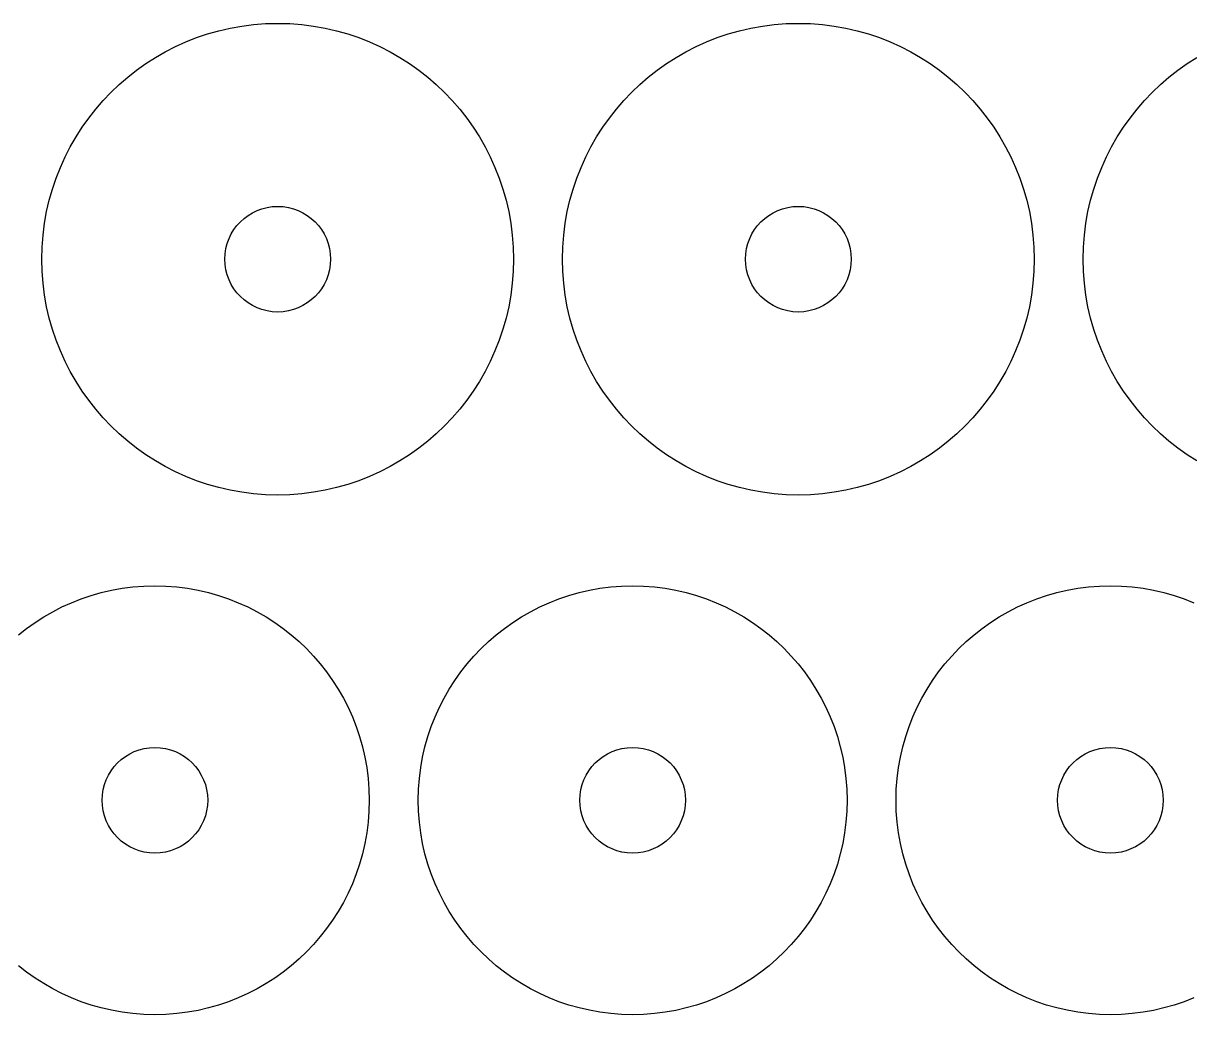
# Model space of a CAD drawing. Extents: x 9 to 509, y 40 to 335.
# Drawn here: x 104.4 to 199.9, y 46.2 to 127.3 of the extents above; entities that cross this region are included whole.
import ezdxf

# ---------------------------------------------------------------- set-up
doc = ezdxf.new("R2010")
doc.units = 0
doc.layers.get('0').update_dxf_attribs({"linetype": 'CONTINUOUS'})

msp = doc.modelspace()

# ---------------------------------------------------------------- linework, layer by layer
at = {"color": 7, "linetype": 'CONTINUOUS'}
for points in [[(144.512, 108.032), (144.487, 107.037), (144.412, 106.057), (144.29, 105.09), (144.12, 104.14), (143.905, 103.205), (143.645, 102.29), (143.34, 101.392), (142.995, 100.515), (142.607, 99.657), (142.182, 98.825), (141.715, 98.017), (141.215, 97.232), (140.675, 96.475), (140.102, 95.747), (139.495, 95.045), (138.855, 94.375), (138.185, 93.735), (137.482, 93.127), (136.755, 92.555), (135.997, 92.015), (135.212, 91.512), (134.405, 91.047), (133.57, 90.622), (132.715, 90.235), (131.837, 89.89), (130.94, 89.585), (130.025, 89.325), (129.09, 89.11), (128.137, 88.94), (127.172, 88.817), (126.19, 88.742), (125.197, 88.717), (125.197, 88.717), (125.197, 88.717), (124.202, 88.742), (123.222, 88.817), (122.255, 88.94), (121.305, 89.11), (120.37, 89.325), (119.452, 89.585), (118.555, 89.89), (117.68, 90.235), (116.822, 90.622), (115.99, 91.047), (115.18, 91.512), (114.397, 92.015), (113.64, 92.555), (112.91, 93.127), (112.21, 93.735), (111.537, 94.375), (110.897, 95.045), (110.292, 95.745), (109.717, 96.475), (109.18, 97.232), (108.677, 98.017), (108.212, 98.825), (107.785, 99.657), (107.397, 100.515), (107.052, 101.39), (106.747, 102.287), (106.487, 103.205), (106.272, 104.14), (106.102, 105.09), (105.98, 106.057), (105.905, 107.037), (105.88, 108.032), (105.88, 108.032), (105.905, 109.027), (105.98, 110.007), (106.102, 110.975), (106.272, 111.925), (106.487, 112.86), (106.747, 113.775), (107.052, 114.672), (107.397, 115.55), (107.785, 116.407), (108.212, 117.24), (108.677, 118.047), (109.18, 118.832), (109.717, 119.59), (110.292, 120.317), (110.897, 121.02), (111.537, 121.69), (112.21, 122.33), (112.91, 122.937), (113.64, 123.51), (114.397, 124.047), (115.18, 124.55), (115.99, 125.015), (116.822, 125.442), (117.677, 125.83), (118.555, 126.175), (119.452, 126.477), (120.37, 126.74), (121.305, 126.955), (122.255, 127.125), (123.222, 127.247), (124.202, 127.322), (125.197, 127.347), (125.197, 127.347), (125.197, 127.347), (126.192, 127.322), (127.172, 127.247), (128.14, 127.125), (129.09, 126.955), (130.025, 126.74), (130.94, 126.48), (131.837, 126.175), (132.715, 125.83), (133.572, 125.442), (134.405, 125.017), (135.212, 124.55), (135.997, 124.05), (136.755, 123.51), (137.482, 122.937), (138.185, 122.33), (138.855, 121.69), (139.495, 121.02), (140.102, 120.317), (140.675, 119.59), (141.212, 118.832), (141.715, 118.047), (142.18, 117.24), (142.607, 116.405), (142.995, 115.55), (143.34, 114.672), (143.642, 113.775), (143.905, 112.86), (144.12, 111.925), (144.29, 110.972), (144.412, 110.007), (144.487, 109.025), (144.512, 108.032), (144.512, 108.032), (144.512, 108.032)], [(187.155, 108.032), (187.13, 107.037), (187.055, 106.057), (186.932, 105.09), (186.762, 104.14), (186.547, 103.205), (186.287, 102.29), (185.982, 101.392), (185.637, 100.515), (185.25, 99.657), (184.825, 98.825), (184.357, 98.017), (183.857, 97.232), (183.317, 96.475), (182.745, 95.747), (182.137, 95.045), (181.497, 94.375), (180.827, 93.735), (180.125, 93.127), (179.397, 92.555), (178.64, 92.015), (177.855, 91.512), (177.047, 91.047), (176.212, 90.622), (175.357, 90.235), (174.48, 89.89), (173.582, 89.585), (172.667, 89.325), (171.732, 89.11), (170.78, 88.94), (169.815, 88.817), (168.832, 88.742), (167.84, 88.717), (167.84, 88.717), (167.84, 88.717), (166.845, 88.742), (165.865, 88.817), (164.897, 88.94), (163.947, 89.11), (163.012, 89.325), (162.097, 89.585), (161.2, 89.89), (160.322, 90.235), (159.465, 90.622), (158.632, 91.047), (157.825, 91.512), (157.04, 92.015), (156.282, 92.555), (155.555, 93.127), (154.852, 93.735), (154.182, 94.375), (153.542, 95.045), (152.935, 95.745), (152.362, 96.475), (151.822, 97.232), (151.32, 98.017), (150.855, 98.825), (150.43, 99.657), (150.042, 100.515), (149.697, 101.39), (149.392, 102.287), (149.132, 103.205), (148.917, 104.14), (148.747, 105.09), (148.625, 106.057), (148.55, 107.037), (148.525, 108.032), (148.525, 108.032), (148.525, 108.032), (148.55, 109.027), (148.625, 110.007), (148.747, 110.975), (148.917, 111.925), (149.132, 112.86), (149.392, 113.775), (149.697, 114.672), (150.042, 115.55), (150.43, 116.407), (150.855, 117.24), (151.32, 118.047), (151.822, 118.832), (152.362, 119.59), (152.935, 120.317), (153.542, 121.02), (154.182, 121.69), (154.852, 122.33), (155.552, 122.937), (156.282, 123.51), (157.04, 124.047), (157.825, 124.55), (158.632, 125.015), (159.465, 125.442), (160.322, 125.83), (161.197, 126.175), (162.095, 126.477), (163.012, 126.74), (163.947, 126.955), (164.897, 127.125), (165.865, 127.247), (166.845, 127.322), (167.84, 127.347), (167.84, 127.347), (167.84, 127.347), (168.835, 127.322), (169.815, 127.247), (170.782, 127.125), (171.732, 126.955), (172.667, 126.74), (173.582, 126.48), (174.48, 126.175), (175.357, 125.83), (176.215, 125.442), (177.047, 125.017), (177.855, 124.55), (178.64, 124.05), (179.397, 123.51), (180.125, 122.937), (180.827, 122.33), (181.497, 121.69), (182.137, 121.02), (182.745, 120.317), (183.317, 119.59), (183.855, 118.832), (184.357, 118.047), (184.822, 117.24), (185.25, 116.405), (185.637, 115.55), (185.982, 114.672), (186.285, 113.775), (186.547, 112.86), (186.762, 111.925), (186.932, 110.972), (187.055, 110.007), (187.13, 109.025), (187.155, 108.032), (187.155, 108.032), (187.155, 108.032)], [(200.47, 91.512), (199.685, 92.015), (198.927, 92.555), (198.2, 93.127), (197.497, 93.735), (196.827, 94.375), (196.187, 95.045), (195.58, 95.745), (195.007, 96.475), (194.467, 97.232), (193.965, 98.017), (193.5, 98.825), (193.075, 99.657), (192.687, 100.515), (192.342, 101.39), (192.037, 102.287), (191.777, 103.205), (191.562, 104.14), (191.392, 105.09), (191.27, 106.057), (191.195, 107.037), (191.17, 108.032), (191.17, 108.032), (191.195, 109.027), (191.27, 110.007), (191.392, 110.975), (191.562, 111.925), (191.777, 112.86), (192.037, 113.775), (192.342, 114.672), (192.687, 115.55), (193.075, 116.407), (193.5, 117.24), (193.965, 118.047), (194.467, 118.832), (195.007, 119.59), (195.58, 120.317), (196.187, 121.02), (196.827, 121.69), (197.497, 122.33), (198.197, 122.937), (198.927, 123.51), (199.685, 124.047), (200.47, 124.55)], [(129.522, 108.032), (129.5, 107.59), (129.435, 107.16), (129.327, 106.745), (129.182, 106.347), (129, 105.97), (128.782, 105.615), (128.535, 105.28), (128.255, 104.975), (127.947, 104.695), (127.615, 104.445), (127.257, 104.23), (126.88, 104.047), (126.482, 103.902), (126.07, 103.795), (125.64, 103.73), (125.197, 103.707), (125.197, 103.707), (125.197, 103.707), (124.755, 103.73), (124.325, 103.795), (123.91, 103.902), (123.512, 104.047), (123.135, 104.23), (122.777, 104.445), (122.445, 104.695), (122.137, 104.975), (121.857, 105.28), (121.61, 105.615), (121.392, 105.97), (121.21, 106.347), (121.065, 106.745), (120.957, 107.16), (120.892, 107.59), (120.87, 108.032), (120.87, 108.032), (120.87, 108.032), (120.892, 108.475), (120.957, 108.905), (121.065, 109.32), (121.21, 109.717), (121.392, 110.095), (121.61, 110.452), (121.857, 110.785), (122.137, 111.092), (122.445, 111.372), (122.777, 111.62), (123.135, 111.837), (123.512, 112.02), (123.91, 112.165), (124.325, 112.272), (124.755, 112.337), (125.197, 112.36), (125.197, 112.36), (125.197, 112.36), (125.64, 112.337), (126.07, 112.272), (126.482, 112.165), (126.88, 112.02), (127.257, 111.837), (127.615, 111.62), (127.947, 111.372), (128.255, 111.092), (128.535, 110.785), (128.782, 110.452), (129, 110.095), (129.182, 109.717), (129.327, 109.32), (129.435, 108.905), (129.5, 108.475), (129.522, 108.032), (129.522, 108.032), (129.522, 108.032)], [(172.167, 108.032), (172.145, 107.59), (172.08, 107.16), (171.972, 106.745), (171.827, 106.347), (171.645, 105.97), (171.427, 105.615), (171.18, 105.28), (170.9, 104.975), (170.592, 104.695), (170.26, 104.445), (169.902, 104.23), (169.525, 104.047), (169.127, 103.902), (168.712, 103.795), (168.282, 103.73), (167.84, 103.707), (167.84, 103.707), (167.397, 103.73), (166.967, 103.795), (166.552, 103.902), (166.155, 104.047), (165.777, 104.23), (165.422, 104.445), (165.087, 104.695), (164.782, 104.975), (164.502, 105.28), (164.252, 105.615), (164.037, 105.97), (163.855, 106.347), (163.71, 106.745), (163.602, 107.16), (163.537, 107.59), (163.515, 108.032), (163.515, 108.032), (163.515, 108.032), (163.537, 108.475), (163.602, 108.905), (163.71, 109.32), (163.855, 109.717), (164.037, 110.095), (164.252, 110.452), (164.502, 110.785), (164.782, 111.092), (165.087, 111.372), (165.422, 111.62), (165.777, 111.837), (166.155, 112.02), (166.552, 112.165), (166.967, 112.272), (167.397, 112.337), (167.84, 112.36), (167.84, 112.36), (167.84, 112.36), (168.282, 112.337), (168.712, 112.272), (169.127, 112.165), (169.525, 112.02), (169.902, 111.837), (170.26, 111.62), (170.592, 111.372), (170.9, 111.092), (171.18, 110.785), (171.427, 110.452), (171.645, 110.095), (171.827, 109.717), (171.972, 109.32), (172.08, 108.905), (172.145, 108.475), (172.167, 108.032), (172.167, 108.032), (172.167, 108.032)], [(103.967, 77.272), (104.63, 77.792), (105.32, 78.282), (106.032, 78.74), (106.767, 79.162), (107.525, 79.55), (108.302, 79.902), (109.1, 80.217), (109.915, 80.492), (110.747, 80.73), (111.597, 80.925), (112.462, 81.08), (113.342, 81.19), (114.232, 81.26), (115.137, 81.282), (115.137, 81.282), (115.137, 81.282), (116.04, 81.26), (116.932, 81.192), (117.812, 81.08), (118.677, 80.925), (119.525, 80.73), (120.36, 80.492), (121.175, 80.217), (121.972, 79.902), (122.75, 79.55), (123.507, 79.162), (124.242, 78.74), (124.955, 78.282), (125.642, 77.792), (126.307, 77.272), (126.945, 76.72), (127.555, 76.14), (128.135, 75.53), (128.687, 74.892), (129.207, 74.227), (129.697, 73.54), (130.155, 72.827), (130.577, 72.092), (130.965, 71.335), (131.317, 70.557), (131.632, 69.76), (131.907, 68.942), (132.145, 68.11), (132.34, 67.26), (132.495, 66.395), (132.605, 65.517), (132.675, 64.625), (132.697, 63.722), (132.697, 63.722), (132.697, 63.722)], [(171.83, 63.722), (171.807, 62.82), (171.74, 61.927), (171.627, 61.047), (171.472, 60.182), (171.277, 59.335), (171.04, 58.5), (170.765, 57.685), (170.45, 56.887), (170.097, 56.11), (169.71, 55.352), (169.287, 54.617), (168.83, 53.905), (168.34, 53.217), (167.82, 52.552), (167.267, 51.915), (166.687, 51.305), (166.077, 50.725), (165.44, 50.172), (164.775, 49.65), (164.087, 49.162), (163.375, 48.705), (162.64, 48.282), (161.882, 47.895), (161.105, 47.542), (160.307, 47.227), (159.49, 46.952), (158.657, 46.715), (157.807, 46.517), (156.942, 46.365), (156.065, 46.252), (155.172, 46.185), (154.27, 46.162), (154.27, 46.162), (154.27, 46.162), (153.367, 46.185), (152.475, 46.252), (151.595, 46.365), (150.73, 46.52), (149.882, 46.715), (149.047, 46.952), (148.232, 47.227), (147.435, 47.542), (146.657, 47.895), (145.9, 48.282), (145.165, 48.705), (144.452, 49.162), (143.765, 49.65), (143.1, 50.172), (142.462, 50.725), (141.852, 51.305), (141.272, 51.915), (140.72, 52.552), (140.197, 53.215), (139.71, 53.905), (139.252, 54.617), (138.83, 55.352), (138.442, 56.11), (138.09, 56.887), (137.775, 57.685), (137.5, 58.5), (137.262, 59.332), (137.065, 60.182), (136.912, 61.047), (136.8, 61.927), (136.732, 62.817), (136.71, 63.722), (136.71, 63.722), (136.71, 63.722), (136.732, 64.625), (136.8, 65.517), (136.912, 66.397), (137.067, 67.262), (137.262, 68.11), (137.5, 68.945), (137.775, 69.76), (138.09, 70.557), (138.442, 71.335), (138.83, 72.092), (139.252, 72.827), (139.71, 73.54), (140.197, 74.227), (140.72, 74.892), (141.272, 75.53), (141.852, 76.14), (142.462, 76.72), (143.1, 77.272), (143.762, 77.792), (144.452, 78.282), (145.165, 78.74), (145.9, 79.162), (146.657, 79.55), (147.435, 79.902), (148.232, 80.217), (149.047, 80.492), (149.88, 80.73), (150.73, 80.925), (151.595, 81.08), (152.475, 81.19), (153.365, 81.26), (154.27, 81.282), (154.27, 81.282), (154.27, 81.282), (155.172, 81.26), (156.065, 81.192), (156.945, 81.08), (157.81, 80.925), (158.657, 80.73), (159.492, 80.492), (160.307, 80.217), (161.105, 79.902), (161.882, 79.55), (162.64, 79.162), (163.375, 78.74), (164.087, 78.282), (164.775, 77.792), (165.44, 77.272), (166.077, 76.72), (166.687, 76.14), (167.267, 75.53), (167.82, 74.892), (168.34, 74.227), (168.83, 73.54), (169.287, 72.827), (169.71, 72.092), (170.097, 71.335), (170.45, 70.557), (170.765, 69.76), (171.04, 68.942), (171.277, 68.11), (171.472, 67.26), (171.627, 66.395), (171.737, 65.517), (171.807, 64.625), (171.83, 63.722), (171.83, 63.722), (171.83, 63.722)], [(200.237, 47.542), (199.44, 47.227), (198.622, 46.952), (197.79, 46.715), (196.94, 46.517), (196.075, 46.365), (195.197, 46.252), (194.305, 46.185), (193.402, 46.162), (193.402, 46.162), (193.402, 46.162), (192.5, 46.185), (191.607, 46.252), (190.727, 46.365), (189.862, 46.52), (189.015, 46.715), (188.18, 46.952), (187.365, 47.227), (186.567, 47.542), (185.79, 47.895), (185.032, 48.282), (184.297, 48.705), (183.585, 49.162), (182.897, 49.65), (182.232, 50.172), (181.595, 50.725), (180.985, 51.305), (180.405, 51.915), (179.852, 52.552), (179.33, 53.215), (178.842, 53.905), (178.385, 54.617), (177.962, 55.352), (177.575, 56.11), (177.222, 56.887), (176.907, 57.685), (176.632, 58.5), (176.395, 59.332), (176.197, 60.182), (176.045, 61.047), (175.932, 61.927), (175.865, 62.817), (175.842, 63.722), (175.842, 63.722), (175.842, 63.722), (175.865, 64.625), (175.932, 65.517), (176.045, 66.397), (176.2, 67.262), (176.395, 68.11), (176.632, 68.945), (176.907, 69.76), (177.222, 70.557), (177.575, 71.335), (177.962, 72.092), (178.385, 72.827), (178.842, 73.54), (179.33, 74.227), (179.852, 74.892), (180.405, 75.53), (180.985, 76.14), (181.595, 76.72), (182.232, 77.272), (182.895, 77.792), (183.585, 78.282), (184.297, 78.74), (185.032, 79.162), (185.79, 79.55), (186.567, 79.902), (187.365, 80.217), (188.18, 80.492), (189.012, 80.73), (189.862, 80.925), (190.727, 81.08), (191.607, 81.19), (192.497, 81.26), (193.402, 81.282), (193.402, 81.282), (193.402, 81.282), (194.305, 81.26), (195.197, 81.192), (196.077, 81.08), (196.942, 80.925), (197.79, 80.73), (198.625, 80.492), (199.44, 80.217), (200.237, 79.902)], [(119.465, 63.722), (119.442, 63.28), (119.377, 62.85), (119.27, 62.435), (119.125, 62.037), (118.942, 61.66), (118.725, 61.302), (118.477, 60.97), (118.197, 60.662), (117.89, 60.382), (117.557, 60.135), (117.2, 59.917), (116.822, 59.735), (116.425, 59.59), (116.01, 59.482), (115.58, 59.417), (115.137, 59.395), (115.137, 59.395), (115.137, 59.395), (114.695, 59.417), (114.265, 59.482), (113.85, 59.59), (113.452, 59.735), (113.075, 59.917), (112.72, 60.135), (112.385, 60.382), (112.08, 60.662), (111.8, 60.97), (111.55, 61.302), (111.335, 61.66), (111.152, 62.037), (111.007, 62.435), (110.9, 62.85), (110.835, 63.28), (110.812, 63.722), (110.812, 63.722), (110.812, 63.722), (110.835, 64.165), (110.9, 64.595), (111.007, 65.01), (111.152, 65.407), (111.335, 65.785), (111.55, 66.142), (111.8, 66.475), (112.08, 66.782), (112.385, 67.062), (112.72, 67.31), (113.075, 67.527), (113.452, 67.71), (113.85, 67.855), (114.265, 67.962), (114.695, 68.027), (115.137, 68.05), (115.137, 68.05), (115.137, 68.05), (115.58, 68.027), (116.01, 67.962), (116.425, 67.855), (116.822, 67.71), (117.2, 67.527), (117.557, 67.31), (117.89, 67.062), (118.197, 66.782), (118.477, 66.475), (118.725, 66.142), (118.942, 65.785), (119.125, 65.407), (119.27, 65.01), (119.377, 64.595), (119.442, 64.165), (119.465, 63.722), (119.465, 63.722), (119.465, 63.722)], [(158.597, 63.722), (158.575, 63.28), (158.51, 62.85), (158.402, 62.435), (158.257, 62.037), (158.075, 61.66), (157.857, 61.302), (157.61, 60.97), (157.33, 60.662), (157.022, 60.382), (156.69, 60.135), (156.332, 59.917), (155.955, 59.735), (155.557, 59.59), (155.142, 59.482), (154.712, 59.417), (154.27, 59.395), (154.27, 59.395), (154.27, 59.395), (153.827, 59.417), (153.397, 59.482), (152.982, 59.59), (152.585, 59.735), (152.207, 59.917), (151.85, 60.135), (151.517, 60.382), (151.21, 60.662), (150.93, 60.97), (150.682, 61.302), (150.465, 61.66), (150.282, 62.037), (150.137, 62.435), (150.03, 62.85), (149.965, 63.28), (149.942, 63.722), (149.942, 63.722), (149.942, 63.722), (149.965, 64.165), (150.03, 64.595), (150.137, 65.01), (150.282, 65.407), (150.465, 65.785), (150.682, 66.142), (150.93, 66.475), (151.21, 66.782), (151.517, 67.062), (151.85, 67.31), (152.207, 67.527), (152.585, 67.71), (152.982, 67.855), (153.397, 67.962), (153.827, 68.027), (154.27, 68.05), (154.27, 68.05), (154.27, 68.05), (154.712, 68.027), (155.142, 67.962), (155.557, 67.855), (155.955, 67.71), (156.332, 67.527), (156.69, 67.31), (157.022, 67.062), (157.33, 66.782), (157.61, 66.475), (157.857, 66.142), (158.075, 65.785), (158.257, 65.407), (158.402, 65.01), (158.51, 64.595), (158.575, 64.165), (158.597, 63.722), (158.597, 63.722), (158.597, 63.722)], [(197.727, 63.722), (197.705, 63.28), (197.64, 62.85), (197.532, 62.435), (197.387, 62.037), (197.205, 61.66), (196.99, 61.302), (196.74, 60.97), (196.462, 60.662), (196.155, 60.382), (195.822, 60.135), (195.465, 59.917), (195.087, 59.735), (194.69, 59.59), (194.275, 59.482), (193.845, 59.417), (193.402, 59.395), (193.402, 59.395), (192.96, 59.417), (192.53, 59.482), (192.115, 59.59), (191.717, 59.735), (191.34, 59.917), (190.982, 60.135), (190.65, 60.382), (190.342, 60.662), (190.062, 60.97), (189.815, 61.302), (189.597, 61.66), (189.415, 62.037), (189.27, 62.435), (189.162, 62.85), (189.097, 63.28), (189.075, 63.722), (189.075, 63.722), (189.075, 63.722), (189.097, 64.165), (189.162, 64.595), (189.27, 65.01), (189.415, 65.407), (189.597, 65.785), (189.815, 66.142), (190.062, 66.475), (190.342, 66.782), (190.65, 67.062), (190.982, 67.31), (191.34, 67.527), (191.717, 67.71), (192.115, 67.855), (192.53, 67.962), (192.96, 68.027), (193.402, 68.05), (193.402, 68.05), (193.845, 68.027), (194.275, 67.962), (194.69, 67.855), (195.087, 67.71), (195.465, 67.527), (195.822, 67.31), (196.155, 67.062), (196.462, 66.782), (196.74, 66.475), (196.99, 66.142), (197.205, 65.785), (197.387, 65.407), (197.532, 65.01), (197.64, 64.595), (197.705, 64.165), (197.727, 63.722), (197.727, 63.722), (197.727, 63.722)], [(132.697, 63.722), (132.675, 62.82), (132.607, 61.927), (132.495, 61.047), (132.34, 60.182), (132.145, 59.335), (131.907, 58.5), (131.632, 57.685), (131.317, 56.887), (130.965, 56.11), (130.577, 55.352), (130.155, 54.617), (129.697, 53.905), (129.207, 53.217), (128.687, 52.552), (128.135, 51.915), (127.555, 51.305), (126.945, 50.725), (126.307, 50.172), (125.642, 49.65), (124.955, 49.162), (124.242, 48.705), (123.507, 48.282), (122.75, 47.895), (121.972, 47.542), (121.175, 47.227), (120.357, 46.952), (119.525, 46.715), (118.675, 46.517), (117.81, 46.365), (116.932, 46.252), (116.04, 46.185), (115.137, 46.162), (115.137, 46.162), (115.137, 46.162), (114.235, 46.185), (113.342, 46.252), (112.462, 46.365), (111.597, 46.52), (110.75, 46.715), (109.915, 46.952), (109.1, 47.227), (108.302, 47.542), (107.525, 47.895), (106.767, 48.282), (106.032, 48.705), (105.32, 49.162), (104.632, 49.65), (103.967, 50.172)]]:
    msp.add_lwpolyline(points, dxfattribs=at)

doc.saveas('drawing.dxf')
